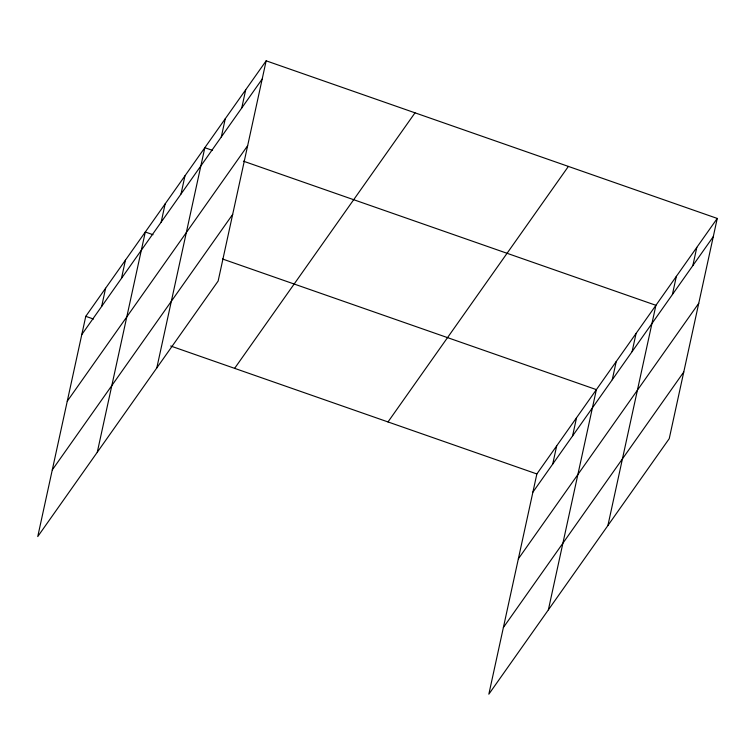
<?xml version="1.0" encoding="UTF-8"?>
<svg xmlns="http://www.w3.org/2000/svg" width="755" height="755" viewBox="0 0 755 755"><rect width="100%" height="100%" fill="white"/><g stroke="black" fill="none" stroke-linecap="round" stroke-linejoin="round"><path stroke-width="1.13" d="M266.156 60.815L85.768 316.336L37.75 536.569L218.138 281.049L266.156 60.815L717.25 218.431L669.232 438.664L488.844 694.185L536.862 473.951L717.25 218.431M101.642 306.445L105.615 288.231M121.48 278.34L125.453 260.126M97.282 452.245L145.3 232.011L153.02 234.711M161.174 222.121L165.137 203.907M181.011 194.016L184.984 175.802M156.804 367.93L204.831 147.697L212.542 150.387M221.3 136.948L225.273 118.733M241.742 107.993L245.715 89.77M552.726 464.061L556.699 445.846M572.573 435.956L576.546 417.741M548.366 609.861L596.384 389.627L222.48 258.984M612.258 379.737L616.231 361.522M632.105 351.632L636.078 333.417M607.898 525.537L655.916 305.303L243.421 161.174M672.394 294.563L676.357 276.349M692.835 265.609L696.808 247.385M81.795 334.559L262.193 79.03M67.261 401.216L247.649 145.696M52.284 469.903L232.682 214.382M234.626 368.355L415.023 112.825M387.995 421.941L568.392 166.411M532.888 492.166L713.277 236.645M518.355 558.832L698.743 303.312M503.377 627.518L683.766 371.998M85.768 316.336L93.488 319.035M170.677 346.007L536.862 473.951"/></g></svg>
